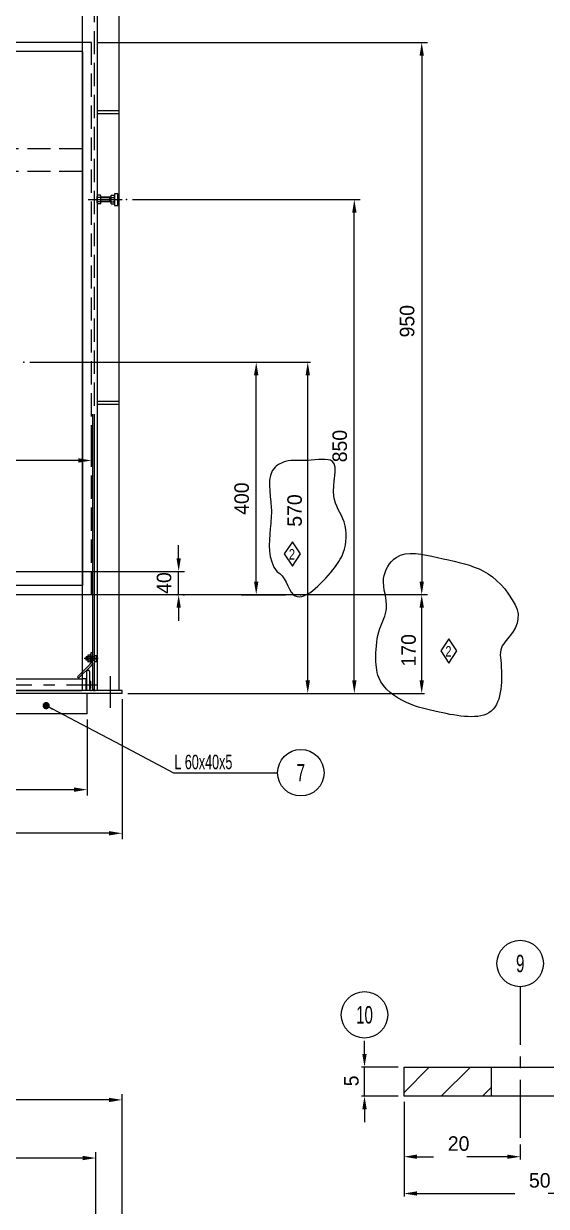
# Model space of a CAD drawing. Extents: x 0 to 8410, y 0 to 5940.
# Drawn here: x 1592 to 2492, y 2670 to 4706 of the extents above; entities that cross this region are included whole.
import ezdxf
from ezdxf.enums import TextEntityAlignment as Align

# ---------------------------------------------------------------- set-up
doc = ezdxf.new("R2010")
doc.units = 0
doc.header["$LTSCALE"] = 10
doc.header["$MEASUREMENT"] = 0
doc.linetypes.add('ASSI', pattern=[16, 10, -2, 2, -2])
doc.linetypes.add('TRATTEGGIO', pattern=[5.5, 4, -1.5])
for name, color, linetype in [('P-2A08', 7, 'Continuous'), ('P-5AED', 7, 'Continuous'), ('P-606E', 7, 'Continuous')]:
    doc.layers.add(name, color=color, linetype=linetype)
doc.dimstyles.new('772N11111810_01_00411476260', dxfattribs={"dimscale": 10, "dimtxt": 2.5, "dimasz": 2.25, "dimexe": 1, "dimexo": 1, "dimgap": 1.25, "dimtad": 1, "dimdsep": 46, "dimtxsty": 'Standard', "dimsah": 1, "dimcen": 0, "dimclrd": 6, "dimclre": 6, "dimclrt": 2, "dimazin": 2, "dimtfac": 1, "dimtdec": 4, "dimtmove": 0, "dimatfit": 3, "dimldrblk": 'DOT', "dimfxl": 0, "dimtvp": 1.25, "dimtolj": 1, "dimtzin": 0, "dimarcsym": 0})
doc.dimstyles.new('991N13131610_01_00411476260', dxfattribs={"dimscale": 10, "dimtxt": 2.5, "dimasz": 2.25, "dimexe": 0.5, "dimexo": 1, "dimgap": 1, "dimtad": 1, "dimdsep": 46, "dimtxsty": 'Standard', "dimsah": 1, "dimcen": 0, "dimclrd": 6, "dimclre": 6, "dimclrt": 2, "dimazin": 2, "dimtfac": 1, "dimtdec": 4, "dimtmove": 0, "dimatfit": 3, "dimldrblk": 'DOT', "dimfxl": 0, "dimtvp": 1, "dimtolj": 1, "dimtzin": 0, "dimarcsym": 0})
doc.dimstyles.new('PD10_0553N13131510_01_00411476260', dxfattribs={"dimscale": 10, "dimtxt": 2.5, "dimasz": 2.25, "dimexe": 0.5, "dimexo": 1, "dimgap": 1, "dimtad": 1, "dimlfac": 0.1, "dimdsep": 46, "dimtxsty": 'Standard', "dimsah": 1, "dimcen": 0, "dimclrd": 6, "dimclre": 6, "dimclrt": 2, "dimazin": 2, "dimtfac": 1, "dimtdec": 4, "dimtmove": 0, "dimatfit": 3, "dimldrblk": 'DOT', "dimfxl": 0, "dimtvp": 1, "dimtolj": 1, "dimtzin": 0, "dimarcsym": 0})
pattern_1 = [(45, (0, 0), (-0.70710678, 0.70710678), [])]

# ---------------------------------------------------------------- blocks, each defined once
blk = doc.blocks.new('*D20')
at = {"layer": 'Defpoints', "color": 0, "linetype": 'Continuous'}
for p in [(2247.4, 2859.9), (2447.4, 2786.4), (2447.4, 2755.6)]:
    blk.add_point(p, dxfattribs=at)
at = {"layer": 'P-2A08', "color": 6, "linetype": 'Continuous', "lineweight": -2}
for p, q in [((2247.4, 2849.9), (2247.4, 2750.6)), ((2447.4, 2776.4), (2447.4, 2750.6)), ((2269.9, 2755.6), (2298.2, 2755.6)), ((2424.9, 2755.6), (2355.7, 2755.6))]:
    blk.add_line(p, q, dxfattribs=at)
at = {"layer": 'P-2A08', "color": 6, "linetype": 'Continuous'}
for points in [[(2269.9, 2759.4), (2269.9, 2751.9), (2247.4, 2755.6)], [(2424.9, 2759.4), (2424.9, 2751.9), (2447.4, 2755.6)]]:
    blk.add_solid(points, dxfattribs=at)
at = {"layer": 'P-2A08', "color": 2, "linetype": 'Continuous', "insert": (2341.3, 2778.1), "char_height": 25, "attachment_point": 5, "rotation": 0.0573}
blk.add_mtext('\\A1;20', dxfattribs=at)
blk = doc.blocks.new('_Dot')
at = {"color": 0, "linetype": 'ByBlock', "lineweight": -2}
blk.add_line((-0.5, 0), (-1, 0), dxfattribs=at)
at = {"color": 0, "linetype": 'ByBlock', "const_width": 0.5}
blk.add_lwpolyline([(-0.25, 0, 1), (0.25, 0, 1)], format="xyb", close=True, dxfattribs=at)
blk = doc.blocks.new('*D21')
at = {"layer": 'Defpoints', "color": 0, "linetype": 'Continuous'}
for p in [(2247.4, 2859.9), (2747.4, 2859.9), (2747.4, 2692.3)]:
    blk.add_point(p, dxfattribs=at)
at = {"layer": 'P-2A08', "color": 6, "linetype": 'Continuous', "lineweight": -2}
for p, q in [((2247.4, 2849.9), (2247.4, 2687.3)), ((2747.4, 2849.9), (2747.4, 2687.3)), ((2269.9, 2692.3), (2437.9, 2692.3)), ((2724.9, 2692.3), (2495.4, 2692.3))]:
    blk.add_line(p, q, dxfattribs=at)
at = {"layer": 'P-2A08', "color": 6, "linetype": 'Continuous'}
for points in [[(2269.9, 2696.1), (2269.9, 2688.6), (2247.4, 2692.3)], [(2724.9, 2696.1), (2724.9, 2688.6), (2747.4, 2692.3)]]:
    blk.add_solid(points, dxfattribs=at)
at = {"layer": 'P-2A08', "color": 2, "linetype": 'Continuous', "insert": (2481, 2714.8), "char_height": 25, "attachment_point": 5, "rotation": 0.0573}
blk.add_mtext('\\A1;50', dxfattribs=at)
blk = doc.blocks.new('*D22')
at = {"layer": 'Defpoints', "color": 0, "linetype": 'Continuous'}
for p in [(2179.2, 2909.9), (2247.4, 2909.9), (2247.4, 2859.9)]:
    blk.add_point(p, dxfattribs=at)
at = {"layer": 'P-2A08', "color": 6, "linetype": 'Continuous', "lineweight": -2}
for p, q in [((2179.2, 2932.4), (2179.2, 2954.9)), ((2237.4, 2909.9), (2174.2, 2909.9)), ((2179.2, 2859.9), (2179.2, 2909.9)), ((2237.4, 2859.9), (2174.2, 2859.9)), ((2179.2, 2837.4), (2179.2, 2814.9))]:
    blk.add_line(p, q, dxfattribs=at)
at = {"layer": 'P-2A08', "color": 6, "linetype": 'Continuous'}
for points in [[(2175.5, 2932.4), (2183, 2932.4), (2179.2, 2909.9)], [(2175.5, 2837.4), (2183, 2837.4), (2179.2, 2859.9)]]:
    blk.add_solid(points, dxfattribs=at)
at = {"layer": 'P-2A08', "color": 2, "linetype": 'Continuous', "insert": (2156.7, 2886.1), "char_height": 25, "attachment_point": 5, "rotation": 90}
blk.add_mtext('\\A1;5', dxfattribs=at)
blk = doc.blocks.new('*D23')
at = {"layer": 'Defpoints', "color": 0, "linetype": 'Continuous'}
for p in [(1592.9, 4122.9), (2081.5, 4122.9), (1761.7, 3552.9)]:
    blk.add_point(p, dxfattribs=at)
at = {"layer": 'P-5AED', "color": 6, "linetype": 'Continuous', "lineweight": -2}
for p, q in [((1602.9, 4122.9), (2086.5, 4122.9)), ((2081.5, 3575.4), (2081.5, 4100.4)), ((1771.7, 3552.9), (2086.5, 3552.9))]:
    blk.add_line(p, q, dxfattribs=at)
at = {"layer": 'P-5AED', "color": 6, "linetype": 'Continuous'}
for points in [[(2077.8, 4100.4), (2085.3, 4100.4), (2081.5, 4122.9)], [(2077.8, 3575.4), (2085.3, 3575.4), (2081.5, 3552.9)]]:
    blk.add_solid(points, dxfattribs=at)
at = {"layer": 'P-5AED', "color": 2, "linetype": 'Continuous', "insert": (2059, 3867.7), "char_height": 25, "attachment_point": 5, "rotation": 90}
blk.add_mtext('\\A1;570', dxfattribs=at)
blk = doc.blocks.new('*D24')
at = {"layer": 'Defpoints', "color": 0, "linetype": 'Continuous'}
for p in [(1693.7, 3722.9), (2277.7, 3722.9), (1761.7, 3552.9)]:
    blk.add_point(p, dxfattribs=at)
at = {"layer": 'P-5AED', "color": 6, "linetype": 'Continuous', "lineweight": -2}
for p, q in [((1703.7, 3722.9), (2282.7, 3722.9)), ((2277.7, 3575.4), (2277.7, 3700.4)), ((1771.7, 3552.9), (2282.7, 3552.9))]:
    blk.add_line(p, q, dxfattribs=at)
at = {"layer": 'P-5AED', "color": 6, "linetype": 'Continuous'}
for points in [[(2274, 3700.4), (2281.5, 3700.4), (2277.7, 3722.9)], [(2274, 3575.4), (2281.5, 3575.4), (2277.7, 3552.9)]]:
    blk.add_solid(points, dxfattribs=at)
at = {"layer": 'P-5AED', "color": 2, "linetype": 'Continuous', "insert": (2255.2, 3627.1), "char_height": 25, "attachment_point": 5, "rotation": 90}
blk.add_mtext('\\A1;170', dxfattribs=at)
blk = doc.blocks.new('*D47')
at = {"layer": 'Defpoints', "color": 0, "linetype": 'Continuous'}
for p in [(1716.7, 2753.4), (716.7, 2408.9), (1716.7, 2408.9)]:
    blk.add_point(p, dxfattribs=at)
at = {"layer": 'P-5AED', "color": 6, "linetype": 'Continuous', "lineweight": -2}
for p, q in [((716.7, 2418.9), (716.7, 2763.4)), ((739.2, 2753.4), (1144.9, 2753.4)), ((1694.2, 2753.4), (1240.7, 2753.4)), ((1716.7, 2418.9), (1716.7, 2763.4))]:
    blk.add_line(p, q, dxfattribs=at)
at = {"layer": 'P-5AED', "color": 6, "linetype": 'Continuous'}
for points in [[(739.2, 2757.1), (739.2, 2749.6), (716.7, 2753.4)], [(1694.2, 2757.1), (1694.2, 2749.6), (1716.7, 2753.4)]]:
    blk.add_solid(points, dxfattribs=at)
at = {"layer": 'P-5AED', "color": 2, "linetype": 'Continuous', "insert": (1216.7, 2778.4), "char_height": 25, "attachment_point": 5, "rotation": 0.0573}
blk.add_mtext('\\A1;1000', dxfattribs=at)
blk = doc.blocks.new('*D48')
at = {"layer": 'Defpoints', "color": 0, "linetype": 'Continuous'}
for p in [(1761.7, 2853.4), (671.7, 2455.9), (1761.7, 2455.9)]:
    blk.add_point(p, dxfattribs=at)
at = {"layer": 'P-5AED', "color": 6, "linetype": 'Continuous', "lineweight": -2}
for p, q in [((671.7, 2465.9), (671.7, 2863.4)), ((694.2, 2853.4), (1141.8, 2853.4)), ((1739.2, 2853.4), (1241.8, 2853.4)), ((1761.7, 2465.9), (1761.7, 2863.4))]:
    blk.add_line(p, q, dxfattribs=at)
at = {"layer": 'P-5AED', "color": 6, "linetype": 'Continuous'}
for points in [[(694.2, 2857.1), (694.2, 2849.6), (671.7, 2853.4)], [(1739.2, 2857.1), (1739.2, 2849.6), (1761.7, 2853.4)]]:
    blk.add_solid(points, dxfattribs=at)
at = {"layer": 'P-5AED', "color": 2, "linetype": 'Continuous', "insert": (1216.7, 2878.4), "char_height": 25, "attachment_point": 5, "rotation": 0.0573}
blk.add_mtext('\\A1;1090', dxfattribs=at)
blk = doc.blocks.new('*D53')
at = {"layer": 'Defpoints', "color": 0, "linetype": 'Continuous'}
for p in [(724.2, 3974.5), (1709.2, 3974.5), (1709.2, 3953.8)]:
    blk.add_point(p, dxfattribs=at)
at = {"layer": 'P-5AED', "color": 6, "linetype": 'Continuous', "lineweight": -2}
for p, q in [((724.2, 3964.5), (724.2, 3943.8)), ((746.7, 3953.8), (1148, 3953.8)), ((1686.7, 3953.8), (1239.7, 3953.8)), ((1709.2, 3964.5), (1709.2, 3943.8))]:
    blk.add_line(p, q, dxfattribs=at)
at = {"layer": 'P-5AED', "color": 6, "linetype": 'Continuous'}
for points in [[(746.7, 3957.6), (746.7, 3950.1), (724.2, 3953.8)], [(1686.7, 3957.6), (1686.7, 3950.1), (1709.2, 3953.8)]]:
    blk.add_solid(points, dxfattribs=at)
at = {"layer": 'P-5AED', "color": 2, "linetype": 'Continuous', "insert": (1216.7, 3978.8), "char_height": 25, "attachment_point": 5, "rotation": 0.0573}
blk.add_mtext('\\A1;985', dxfattribs=at)
blk = doc.blocks.new('*D54')
at = {"layer": 'Defpoints', "color": 0, "linetype": 'Continuous'}
for p in [(1709.2, 4672.9), (2069.2, 3722.9), (2277.7, 3722.9)]:
    blk.add_point(p, dxfattribs=at)
at = {"layer": 'P-5AED', "color": 6, "linetype": 'Continuous', "lineweight": -2}
for p, q in [((1719.2, 4672.9), (2287.7, 4672.9)), ((2277.7, 4650.4), (2277.7, 3745.4)), ((2079.2, 3722.9), (2287.7, 3722.9))]:
    blk.add_line(p, q, dxfattribs=at)
at = {"layer": 'P-5AED', "color": 6, "linetype": 'Continuous'}
for points in [[(2274, 4650.4), (2281.5, 4650.4), (2277.7, 4672.9)], [(2274, 3745.4), (2281.5, 3745.4), (2277.7, 3722.9)]]:
    blk.add_solid(points, dxfattribs=at)
at = {"layer": 'P-5AED', "color": 2, "linetype": 'Continuous', "insert": (2252.7, 4193.5), "char_height": 25, "attachment_point": 5, "rotation": 90}
blk.add_mtext('\\A1;950', dxfattribs=at)
blk = doc.blocks.new('*D55')
at = {"layer": 'Defpoints', "color": 0, "linetype": 'Continuous'}
for p in [(1566.741361, 3762.882074), (1859.241361, 3762.882074), (1856.741361, 3722.882074)]:
    blk.add_point(p, dxfattribs=at)
at = {"layer": 'P-5AED', "color": 6, "linetype": 'Continuous', "lineweight": -2}
for p, q in [((1859.241361, 3785.382074), (1859.241361, 3807.882074)), ((1576.741361, 3762.882074), (1869.241361, 3762.882074)), ((1859.241361, 3722.882074), (1859.241361, 3762.882074)), ((1866.741361, 3722.882074), (1869.241361, 3722.882074)), ((1859.241361, 3700.382074), (1859.241361, 3677.882074))]:
    blk.add_line(p, q, dxfattribs=at)
at = {"layer": 'P-5AED', "color": 6, "linetype": 'Continuous'}
for points in [[(1855.491361, 3785.382074), (1862.991361, 3785.382074), (1859.241361, 3762.882074)], [(1855.491361, 3700.382074), (1862.991361, 3700.382074), (1859.241361, 3722.882074)]]:
    blk.add_solid(points, dxfattribs=at)
at = {"layer": 'P-5AED', "color": 2, "linetype": 'Continuous', "insert": (1834.241361, 3742.882074), "char_height": 25, "attachment_point": 5, "rotation": 89.999998465}
blk.add_mtext('\\A1;40', dxfattribs=at)
blk = doc.blocks.new('*D56')
at = {"layer": 'Defpoints', "color": 0, "linetype": 'Continuous'}
for p in [(1769.7, 4402.9), (2161.7, 4402.9), (1761.7, 3552.9)]:
    blk.add_point(p, dxfattribs=at)
at = {"layer": 'P-5AED', "color": 6, "linetype": 'Continuous', "lineweight": -2}
for p, q in [((1779.7, 4402.9), (2171.7, 4402.9)), ((2161.7, 3575.4), (2161.7, 4380.4)), ((1771.7, 3552.9), (2171.7, 3552.9))]:
    blk.add_line(p, q, dxfattribs=at)
at = {"layer": 'P-5AED', "color": 6, "linetype": 'Continuous'}
for points in [[(2158, 4380.4), (2165.5, 4380.4), (2161.7, 4402.9)], [(2158, 3575.4), (2165.5, 3575.4), (2161.7, 3552.9)]]:
    blk.add_solid(points, dxfattribs=at)
at = {"layer": 'P-5AED', "color": 2, "linetype": 'Continuous', "insert": (2136.7, 3978.6), "char_height": 25, "attachment_point": 5, "rotation": 90}
blk.add_mtext('\\A1;850', dxfattribs=at)
blk = doc.blocks.new('*D57')
at = {"layer": 'Defpoints', "color": 0, "linetype": 'Continuous'}
for p in [(1592.9, 4122.9), (1992.8, 4122.9), (1709.2, 3722.9)]:
    blk.add_point(p, dxfattribs=at)
at = {"layer": 'P-5AED', "color": 6, "linetype": 'Continuous', "lineweight": -2}
for p, q in [((1602.9, 4122.9), (2002.8, 4122.9)), ((1992.8, 3745.4), (1992.8, 4100.4)), ((1719.2, 3722.9), (2002.8, 3722.9))]:
    blk.add_line(p, q, dxfattribs=at)
at = {"layer": 'P-5AED', "color": 6, "linetype": 'Continuous'}
for points in [[(1989, 4100.4), (1996.5, 4100.4), (1992.8, 4122.9)], [(1989, 3745.4), (1996.5, 3745.4), (1992.8, 3722.9)]]:
    blk.add_solid(points, dxfattribs=at)
at = {"layer": 'P-5AED', "color": 2, "linetype": 'Continuous', "insert": (1967.8, 3888.1), "char_height": 25, "attachment_point": 5, "rotation": 90}
blk.add_mtext('\\A1;400', dxfattribs=at)
blk = doc.blocks.new('*D59')
at = {"layer": 'Defpoints', "color": 0, "linetype": 'Continuous'}
for p in [(671.7, 3552.9), (1761.7, 3552.9), (1761.7, 3312.3)]:
    blk.add_point(p, dxfattribs=at)
at = {"layer": 'P-5AED', "color": 6, "linetype": 'Continuous', "lineweight": -2}
for p, q in [((671.7, 3542.9), (671.7, 3302.3)), ((1761.7, 3542.9), (1761.7, 3302.3)), ((694.2, 3312.3), (1139.5, 3312.3)), ((1739.2, 3312.3), (1239.5, 3312.3))]:
    blk.add_line(p, q, dxfattribs=at)
at = {"layer": 'P-5AED', "color": 6, "linetype": 'Continuous'}
for points in [[(694.2, 3316), (694.2, 3308.5), (671.7, 3312.3)], [(1739.2, 3316), (1739.2, 3308.5), (1761.7, 3312.3)]]:
    blk.add_solid(points, dxfattribs=at)
at = {"layer": 'P-5AED', "color": 2, "linetype": 'Continuous', "insert": (1214.5, 3337.3), "char_height": 25, "attachment_point": 5, "rotation": 0.0573}
blk.add_mtext('\\A1;1090', dxfattribs=at)
blk = doc.blocks.new('*D60')
at = {"layer": 'Defpoints', "color": 0, "linetype": 'Continuous'}
for p in [(731.7, 3517.9), (1701.7, 3517.9), (1701.7, 3387.3)]:
    blk.add_point(p, dxfattribs=at)
at = {"layer": 'P-5AED', "color": 6, "linetype": 'Continuous', "lineweight": -2}
for p, q in [((731.7, 3507.9), (731.7, 3377.3)), ((1701.7, 3507.9), (1701.7, 3377.3)), ((754.2, 3387.3), (1148.9, 3387.3)), ((1679.2, 3387.3), (1236.4, 3387.3))]:
    blk.add_line(p, q, dxfattribs=at)
at = {"layer": 'P-5AED', "color": 6, "linetype": 'Continuous'}
for points in [[(754.2, 3391.1), (754.2, 3383.6), (731.7, 3387.3)], [(1679.2, 3391.1), (1679.2, 3383.6), (1701.7, 3387.3)]]:
    blk.add_solid(points, dxfattribs=at)
at = {"layer": 'P-5AED', "color": 2, "linetype": 'Continuous', "insert": (1214.5, 3412.3), "char_height": 25, "attachment_point": 5, "rotation": 0.0573}
blk.add_mtext('\\A1;970', dxfattribs=at)

msp = doc.modelspace()

# ---------------------------------------------------------------- hatches: boundary and pattern name
at = {"layer": 'P-2A08', "linetype": 'Continuous'}
h = msp.add_hatch(dxfattribs=at)
h.set_pattern_fill('_U', color=6, scale=50, angle=45, style=0, pattern_type=0)
h.set_pattern_definition([(45, (-106972.52, -26874.656), (-35.35534, 35.35534), [])])
h.paths.add_polyline_path([(2247.3587, 2859.8514), (2397.3587, 2859.8514), (2397.3587, 2909.8514), (2247.3587, 2909.8514)])
at = {"layer": 'P-5AED', "linetype": 'Continuous'}
h = msp.add_hatch(dxfattribs=at)
h.set_pattern_fill('_U', color=6, angle=45, style=0, pattern_type=0)
h.set_pattern_definition(pattern_1)
h.paths.add_polyline_path([(1707.7414, 3620.6556), (1707.7414, 3618.6556), (1705.7414, 3618.6556)])
h = msp.add_hatch(dxfattribs=at)
h.set_pattern_fill('_U', color=6, angle=45, style=0, pattern_type=0)
h.set_pattern_definition(pattern_1)
h.paths.add_polyline_path([(1712.7414, 3560.8821), (1712.7414, 3557.8821), (1709.7414, 3557.8821)])
h = msp.add_hatch(dxfattribs=at)
h.set_pattern_fill('_U', color=6, angle=45, style=0, pattern_type=0)
h.set_pattern_definition(pattern_1)
h.paths.add_polyline_path([(1712.7414, 3560.8821), (1712.7414, 3557.8821), (1715.7414, 3557.8821)])

# ---------------------------------------------------------------- linework, layer by layer
at = {"layer": 'P-2A08', "color": 6, "linetype": 'ASSI'}
msp.add_line((2447.3587, 3048.1766), (2447.3587, 2786.4086), dxfattribs=at)
at = {"layer": 'P-2A08', "color": 4, "linetype": 'Continuous'}
for p, q in [((2247.3587, 2859.8514), (2247.3587, 2909.8514)), ((2247.3587, 2909.8514), (2747.3587, 2909.8514)), ((2397.3587, 2909.8514), (2397.3587, 2859.8514)), ((2747.3587, 2859.8514), (2247.3587, 2859.8514))]:
    msp.add_line(p, q, dxfattribs=at)
for centre in [(2447.3587, 3088.1766), (2179.2371, 2999.8514)]:
    msp.add_circle(centre, 40, dxfattribs=at)
at = {"layer": 'P-5AED', "color": 4, "linetype": 'Continuous'}
for p, q in [((1693.7414, 3557.8821), (1693.7414, 5352.8821)), ((1718.7414, 5352.8821), (1718.7414, 3557.8821)), ((1756.7414, 3557.8821), (1756.7414, 5092.8821)), ((1709.2414, 4672.8821), (739.7414, 4672.8821)), ((1693.7414, 4657.3821), (739.7414, 4657.3821)), ((1693.7414, 4657.3821), (1693.7414, 3738.3821)), ((1756.7414, 4555.3821), (1718.7414, 4555.3821)), ((1756.7414, 4550.3821), (1718.7414, 4550.3821)), ((1756.7414, 4055.3821), (1718.7414, 4055.3821)), ((1756.7414, 4050.3821), (1718.7414, 4050.3821)), ((1693.7414, 3738.3821), (739.7414, 3738.3821)), ((1693.7414, 3722.8821), (724.2414, 3722.8821)), ((733.2414, 3577.8821), (1693.7414, 3577.8821)), ((1761.7414, 3552.8821), (671.7414, 3552.8821)), ((1761.7414, 3557.8821), (731.7414, 3557.8821)), ((733.2414, 3557.8821), (1692.2414, 3557.8821)), ((1701.7414, 3517.8821), (1701.7414, 3552.8821)), ((1761.7414, 3552.8821), (1761.7414, 3557.8821)), ((1701.7414, 3517.8821), (731.7414, 3517.8821))]:
    msp.add_line(p, q, dxfattribs=at)
at = {"layer": 'P-5AED', "color": 6, "linetype": 'TRATTEGGIO'}
for p, q in [((1713.7414, 5352.8821), (1713.7414, 3557.8821)), ((1709.2414, 3974.5102), (1709.2414, 4672.8821)), ((1693.7414, 4489.8821), (739.7414, 4489.8821)), ((1693.7414, 4450.9912), (739.7414, 4450.9912)), ((1718.7414, 4397.2029), (1718.7414, 4408.4612)), ((1718.7414, 4407.8321), (1718.7414, 4406.8321)), ((1718.7414, 4397.8321), (1718.7414, 4398.8321)), ((1724.5975, 4410.3376), (1719.3852, 4410.3376)), ((1724.5975, 4406.5849), (1719.3852, 4406.5849)), ((1724.5975, 4399.0793), (1719.3852, 4399.0793)), ((1725.2414, 4397.2029), (1725.2414, 4408.4612)), ((1743.2414, 4406.8321), (1725.2414, 4406.8321)), ((1740.1164, 4406.0653), (1725.2414, 4406.0653)), ((1740.1164, 4399.5989), (1725.2414, 4399.5989)), ((1743.2414, 4398.8321), (1725.2414, 4398.8321)), ((1740.1164, 4406.8321), (1740.1164, 4398.8321)), ((1740.1164, 4406.0653), (1741.4445, 4406.8321)), ((1740.1164, 4399.5989), (1741.4445, 4398.8321)), ((1743.2414, 4410.3376), (1748.0975, 4410.3376)), ((1743.2414, 4395.3265), (1743.2414, 4410.3376)), ((1743.2414, 4406.5849), (1748.0975, 4406.5849)), ((1743.2414, 4399.0793), (1748.0975, 4399.0793)), ((1754.7414, 4412.8321), (1748.7414, 4412.8321)), ((1748.7414, 4412.8321), (1748.7414, 4392.8321)), ((1748.7414, 4397.2029), (1748.7414, 4408.4612)), ((1754.7414, 4392.8321), (1754.7414, 4412.8321)), ((1724.5975, 4395.3265), (1719.3852, 4395.3265)), ((1743.2414, 4395.3265), (1748.0975, 4395.3265)), ((1748.7414, 4392.8321), (1754.7414, 4392.8321)), ((1709.2414, 3722.8821), (1709.2414, 3974.5102)), ((1709.2414, 3722.8821), (1693.7414, 3722.8821)), ((1706.8627, 3603.246), (1685.2855, 3581.6689)), ((1720.6414, 3612.8821), (1696.7414, 3612.8821)), ((1702.7414, 3615.8821), (1699.7414, 3615.8821)), ((1699.7414, 3609.8821), (1699.7414, 3615.8821)), ((1702.7414, 3615.2686), (1699.7414, 3615.2686)), ((1702.7414, 3610.4955), (1699.7414, 3610.4955)), ((1702.7414, 3609.8821), (1699.7414, 3609.8821)), ((1702.7414, 3617.2122), (1702.7414, 3608.5519)), ((1707.2461, 3618.6556), (1703.2366, 3618.6556)), ((1707.2461, 3615.7688), (1703.2366, 3615.7688)), ((1707.2461, 3609.9953), (1703.2366, 3609.9953)), ((1707.2461, 3607.1086), (1703.2366, 3607.1086)), ((1707.7414, 3622.8821), (1707.7414, 3609.3821)), ((1710.7414, 3622.8821), (1707.7414, 3622.8821)), ((1713.7414, 3616.3821), (1707.7414, 3616.3821)), ((1713.7414, 3615.8821), (1707.7414, 3615.8821)), ((1711.2414, 3615.2686), (1707.7414, 3615.2686)), ((1711.2414, 3610.4955), (1707.7414, 3610.4955)), ((1713.7414, 3609.8821), (1707.7414, 3609.8821)), ((1707.7414, 3609.3821), (1707.7414, 3605.3674)), ((1710.7414, 3609.3821), (1707.7414, 3609.3821)), ((1710.7414, 3622.8821), (1710.7414, 3616.3821)), ((1713.7414, 3609.3821), (1710.7414, 3609.3821)), ((1710.7414, 3605.3674), (1710.7414, 3609.3821)), ((1711.2414, 3609.8821), (1711.2414, 3615.8821)), ((1711.2414, 3615.2686), (1712.3039, 3615.8821)), ((1711.2414, 3610.4955), (1712.3039, 3609.8821)), ((1717.6414, 3617.8821), (1713.7414, 3617.8821)), ((1713.7414, 3616.3821), (1713.7414, 3609.3821)), ((1713.7414, 3607.8821), (1717.6414, 3607.8821)), ((1715.8414, 3612.0821), (1715.8414, 3613.6821)), ((1715.8414, 3613.6821), (1717.6414, 3613.6821)), ((1717.6414, 3612.0821), (1715.8414, 3612.0821)), ((1717.6414, 3613.6821), (1717.6414, 3617.8821)), ((1717.6414, 3607.8821), (1717.6414, 3612.0821)), ((1708.984, 3601.1247), (1687.4068, 3579.5475)), ((1700.7414, 3592.8821), (1703.2414, 3592.8821)), ((1700.7414, 3592.8821), (1700.7414, 3557.8821)), ((1705.7414, 3590.3821), (1705.7414, 3561.4821)), ((1685.2855, 3581.6689), (1687.4068, 3579.5475)), ((1699.2414, 3577.8821), (1693.7414, 3577.8821)), ((1699.2414, 3577.8821), (1699.2414, 3557.8821)), ((1700.7414, 3574.8821), (1699.2414, 3574.8821)), ((1706.2414, 3574.8821), (1705.7414, 3574.8821)), ((1706.2414, 3560.8821), (1706.2414, 3574.8821)), ((1707.2414, 3573.8821), (1706.2414, 3574.8821)), ((1707.2414, 3573.8821), (1707.2414, 3561.8821)), ((1700.7414, 3560.8821), (1699.2414, 3560.8821)), ((1706.2414, 3560.8821), (1705.7414, 3560.8821)), ((1707.2414, 3561.8821), (1706.2414, 3560.8821))]:
    msp.add_line(p, q, dxfattribs=at)
at = {"layer": 'P-5AED', "color": 6, "linetype": 'ASSI'}
for p, q in [((1703.6659, 4402.8321), (1761.733, 4402.8321)), ((1741.7414, 3527.8821), (1741.7414, 3582.8821)), ((706.2414, 3567.8821), (1718.7414, 3567.8821))]:
    msp.add_line(p, q, dxfattribs=at)
at = {"layer": 'P-5AED', "color": 6, "linetype": 'Continuous'}
for p, q in [((1710.7414, 4033.3644), (1710.7414, 3616.3821)), ((1713.7414, 4033.3644), (1713.7414, 3616.3821)), ((1966.7414, 3722.8821), (2043.4202, 3722.8821)), ((1705.7414, 3618.6556), (1707.7414, 3620.6556)), ((1707.7414, 3618.6556), (1705.7414, 3618.6556)), ((1707.7414, 3620.6556), (1707.7414, 3618.6556)), ((1710.7414, 3605.3674), (1710.7414, 3557.8821)), ((1713.7414, 3609.3821), (1713.7414, 3557.8821)), ((1709.7414, 3557.8821), (1712.7414, 3560.8821)), ((1710.9414, 3557.8821), (1709.7414, 3557.8821)), ((1712.7414, 3557.8821), (1709.7414, 3557.8821)), ((1712.7414, 3560.8821), (1712.7414, 3557.8821)), ((1712.7414, 3560.8821), (1712.7414, 3557.8821)), ((1715.7414, 3557.8821), (1712.7414, 3560.8821)), ((1712.7414, 3557.8821), (1715.7414, 3557.8821))]:
    msp.add_line(p, q, dxfattribs=at)
at = {"layer": 'P-5AED', "color": 4, "linetype": 'Continuous'}
msp.add_circle((2069.5936, 3416.4352), 40, dxfattribs=at)
at = {"layer": 'P-5AED', "color": 6, "linetype": 'TRATTEGGIO'}
for centre, radius, start, end in [((1721.7974, 4408.4612), 3.056, 142.1211275, 217.8788725), ((1729.9997, 4402.8321), 11.2583, 160.5287772, 199.4712228), ((1721.7974, 4397.2029), 3.056, 142.1211275, 217.8788873), ((1722.1853, 4408.4612), 3.056, 322.121116, 37.878884), ((1713.983, 4402.8321), 11.2583, 340.5287772, 19.4712228), ((1722.1853, 4397.2029), 3.056, 322.1211012, 37.878884), ((1745.6853, 4408.4612), 3.056, 322.121116, 37.878884), ((1737.483, 4402.8321), 11.2583, 340.5287772, 19.4712228), ((1745.6853, 4397.2029), 3.056, 322.1211012, 37.878884), ((1705.0922, 3617.2122), 2.3508, 142.1211237, 217.8788763), ((1711.4016, 3612.8821), 8.6603, 160.5287819, 199.4712181), ((1705.0922, 3608.5519), 2.3508, 142.1211237, 217.8788763), ((1704.7414, 3605.3674), 3, 315.0000135, 0), ((1705.3906, 3617.2122), 2.3508, 322.1211087, 37.8788913), ((1699.0811, 3612.8821), 8.6603, 340.5287819, 19.4712181), ((1705.3906, 3608.5519), 2.3508, 322.1211087, 37.8788913), ((1704.7414, 3605.3674), 6, 315.0000068, 0), ((1703.2414, 3590.3821), 2.5, 0, 90), ((1709.3414, 3561.4821), 3.6, 180, 270)]:
    msp.add_arc(centre, radius, start, end, dxfattribs=at)
at = {"layer": 'P-5AED', "color": 2, "linetype": 'TRATTEGGIO'}
msp.add_arc((1761.733, 4402.8821), 0.05, 270, 0, dxfattribs=at)
at = {"layer": 'P-5AED', "color": 18, "linetype": 'Continuous'}
for p in [(1769.6703, 4402.8821), (1592.9151, 4122.8821), (1856.7414, 3722.8821), (2069.1853, 3722.8821)]:
    msp.add_point(p, dxfattribs=at)
at = {"layer": 'P-606E', "color": 6, "linetype": 'Continuous'}
for p, q in [((2055.0534, 3813.954), (2041.1785, 3792.954)), ((2068.9284, 3792.954), (2055.0534, 3813.954)), ((2041.1785, 3792.954), (2055.0534, 3771.954)), ((2055.0534, 3771.954), (2068.9284, 3792.954)), ((2324.5683, 3646.954), (2310.6933, 3625.954)), ((2338.4432, 3625.954), (2324.5683, 3646.954)), ((2310.6933, 3625.954), (2324.5683, 3604.954)), ((2324.5683, 3604.954), (2338.4432, 3625.954))]:
    msp.add_line(p, q, dxfattribs=at)
for points, knots in [([(2028.598, 3762.0332), (2012.0952, 3783.7168), (2015.7424, 3824.0827), (2021.5652, 3882.1199), (2007.0396, 3935.2745), (2049.3621, 3956.7212), (2080.4161, 3950.792), (2143.065, 3964.277), (2114.5418, 3890.3777), (2151.2725, 3849.8032), (2147.7251, 3797.7922), (2119.3322, 3755.7911), (2053.7468, 3688.128), (2042.5825, 3758.1094), (2028.598, 3762.0332)], [0, 0, 0, 0, 7.682701309, 11.3240804, 18.300057176, 20.371842972, 24.178749396, 28.450930246, 34.406598724, 39.227236368, 44.520907503, 48.008895891, 56.007925956, 60.834666374, 60.834666374, 60.834666374, 60.834666374]), ([(2433.6969, 3714.0827), (2399.9598, 3770.2212), (2337.6895, 3777.2558), (2236.658, 3803.715), (2203.2423, 3747.1371), (2224.8471, 3703.4193), (2201.114, 3661.1664), (2198.1214, 3620.8534), (2200.2626, 3568.8732), (2250.4659, 3533.1565), (2314.2177, 3519.0667), (2416.4109, 3498.4601), (2416.9258, 3586.2609), (2411.2545, 3632.6123), (2441.1898, 3661.0801), (2450.4523, 3690.8179), (2433.6969, 3714.0827)], [0, 0, 0, 0, 15.143089846, 22.252989651, 26.478231917, 31.627919615, 35.288020573, 40.128467202, 43.799755454, 50.23978434, 56.09967948, 65.029921717, 73.947909757, 75.766721335, 78.747547882, 85.188884284, 85.188884284, 85.188884284, 85.188884284])]:
    msp.add_open_spline(points, degree=3, knots=knots, dxfattribs=at)

# ---------------------------------------------------------------- texts
at = {"layer": 'P-2A08', "color": 2, "linetype": 'Continuous', "width": 0.648}
for s, p in [('9', (2447.3587, 3088.1766)), ('10', (2179.2371, 2999.8514))]:
    msp.add_text(s, height=30, dxfattribs=at).set_placement(p, align=Align.MIDDLE_CENTER)
at = {"layer": 'P-5AED', "color": 2, "linetype": 'Continuous', "width": 0.648}
msp.add_text('L 60x40x5', height=25, dxfattribs=at).set_placement((1851.7626, 3422.4516))
msp.add_text('7', height=30, dxfattribs=at).set_placement((2069.5936, 3416.4352), align=Align.MIDDLE_CENTER)
at = {"layer": 'P-606E', "color": 4, "linetype": 'Continuous', "width": 0.8}
for p in [(2048.9043, 3783.315), (2318.4192, 3616.3151)]:
    msp.add_text('2', height=18, dxfattribs=at).set_placement(p)

# ---------------------------------------------------------------- dimensions: what is measured, and where the dimension line sits
at = {"layer": 'P-2A08', "linetype": 'Continuous'}
for base, p2, angle, picture, middle, turn in [((2179.2371, 2909.8514), (2247.3587, 2909.8514), 90, '*D22', (2156.7371, 2886.0766), 89.9999985), ((2747.3587, 2692.3472), (2747.3587, 2859.8514), 0, '*D21', (2481.0331, 2714.8472), 0.0572958)]:
    dim = msp.add_linear_dim(base=base, p1=(2247.3587, 2859.8514), p2=p2, angle=angle, dimstyle='PD10_0553N13131510_01_00411476260', override={"dimtmove": 2}, dxfattribs=at)
    dim.commit()
    dim.dimension.update_dxf_attribs({"geometry": picture, "text_midpoint": middle, "dimtype": 161, "text_rotation": turn})
dim = msp.add_linear_dim(base=(2447.3587, 2755.6058), p1=(2247.3587, 2859.8514), p2=(2447.3587, 2786.4086), dimstyle='PD10_0553N13131510_01_00411476260', override={"dimtmove": 2}, dxfattribs=at)
dim.commit()
dim.dimension.update_dxf_attribs({"geometry": '*D20', "text_midpoint": (2341.3372, 2778.1058), "dimtype": 160, "text_rotation": 0.0572958})
at = {"layer": 'P-5AED', "linetype": 'Continuous'}
for base, p1, p2, dimstyle, picture, middle in [((2277.7214, 3722.8821), (1709.2414, 4672.8821), (2069.1853, 3722.8821), '772N11111810_01_00411476260', '*D54', (2252.7214, 4193.5325)), ((2161.7021, 4402.8821), (1761.7414, 3552.8821), (1769.6703, 4402.8821), '772N11111810_01_00411476260', '*D56', (2136.7021, 3978.5556)), ((2081.5123, 4122.8821), (1761.7414, 3552.8821), (1592.9151, 4122.8821), '991N13131610_01_00411476260', '*D23', (2059.0123, 3867.6548)), ((1992.7917, 4122.8821), (1709.2414, 3722.8821), (1592.9151, 4122.8821), '772N11111810_01_00411476260', '*D57', (1967.7917, 3888.1288)), ((1859.2414, 3762.8821), (1856.7414, 3722.8821), (1566.7414, 3762.8821), '772N11111810_01_00411476260', '*D55', (1834.2414, 3742.8821)), ((2277.7214, 3722.8821), (1761.7414, 3552.8821), (1693.7414, 3722.8821), '991N13131610_01_00411476260', '*D24', (2255.2214, 3627.0854))]:
    dim = msp.add_linear_dim(base=base, p1=p1, p2=p2, angle=90, dimstyle=dimstyle, override={"dimtmove": 2}, dxfattribs=at)
    dim.commit()
    dim.dimension.update_dxf_attribs({"geometry": picture, "text_midpoint": middle, "dimtype": 160, "text_rotation": 89.9999985})
for base, p1, p2, picture, middle in [((1709.2414, 3953.8391), (724.2414, 3974.5102), (1709.2414, 3974.5102), '*D53', (1216.7414, 3978.8391)), ((1761.7414, 3312.2764), (671.7414, 3552.8821), (1761.7414, 3552.8821), '*D59', (1214.5267, 3337.2764)), ((1701.7414, 3387.305), (731.7414, 3517.8821), (1701.7414, 3517.8821), '*D60', (1214.5267, 3412.305)), ((1761.7414, 2853.3821), (671.7414, 2455.8821), (1761.7414, 2455.8821), '*D48', (1216.7414, 2878.3821)), ((1716.7414, 2753.3821), (716.7414, 2408.8821), (1716.7414, 2408.8821), '*D47', (1216.7414, 2778.3821))]:
    dim = msp.add_linear_dim(base=base, p1=p1, p2=p2, dimstyle='772N11111810_01_00411476260', override={"dimtmove": 2}, dxfattribs=at)
    dim.commit()
    dim.dimension.update_dxf_attribs({"geometry": picture, "text_midpoint": middle, "dimtype": 160, "text_rotation": 0.0572958})

# ---------------------------------------------------------------- leaders
msp.add_leader([(1631.0958, 3531.9091), (1692.2371, 3499.748), (1713.6324, 3488.7873), (1749.9016, 3469.4158), (1777.9956, 3454.6381), (1850.623, 3416.4352), (2029.5936, 3416.4352)], dimstyle='PD10_0553N13131510_01_00411476260', override={"dimasz": 1.25}, dxfattribs=at)

doc.saveas('drawing.dxf')
